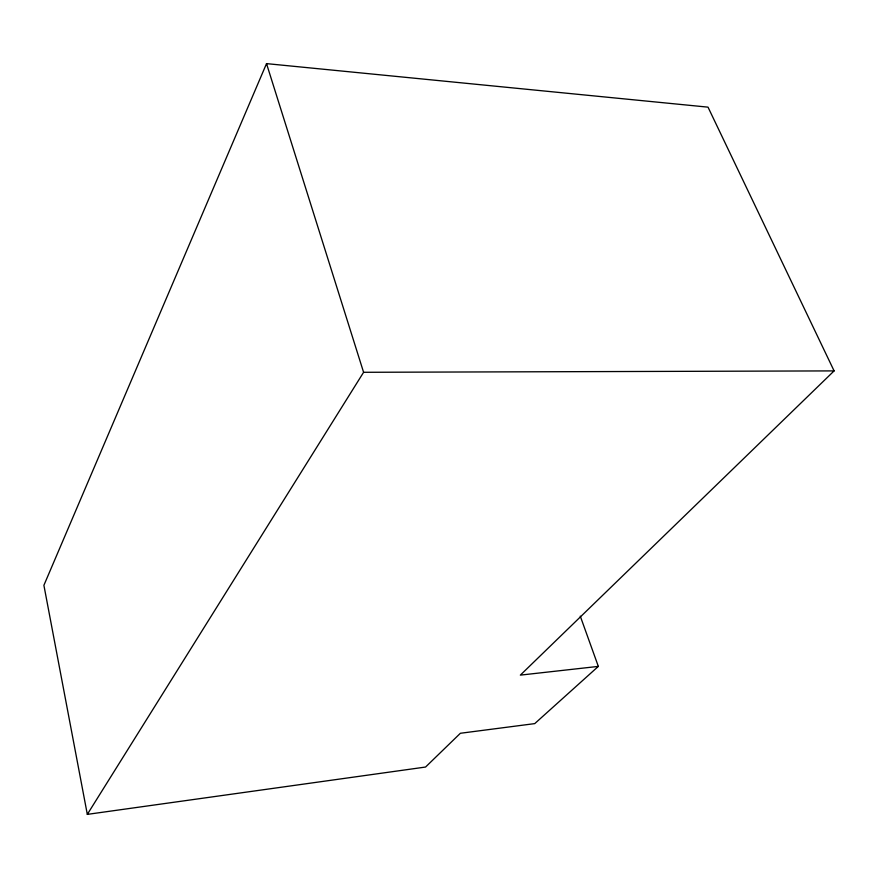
<?xml version="1.0" encoding="UTF-8"?>
<svg xmlns="http://www.w3.org/2000/svg" width="878" height="878" viewBox="0 0 878 878"><rect width="100%" height="100%" fill="white"/><g stroke="black" fill="none" stroke-linecap="round" stroke-linejoin="round"><path stroke-width="1.32" d="M598.335 666.402L520.358 675.116L834.1 370.9L708.019 107.149L266.517 63.622L43.9 585.297L87.317 814.378L425.556 767.043L460.379 733.273L534.735 723.615L598.335 666.402L580.281 616.158M87.317 814.378L363.591 372.294L266.517 63.622M363.591 372.294L834.1 370.9"/></g></svg>
